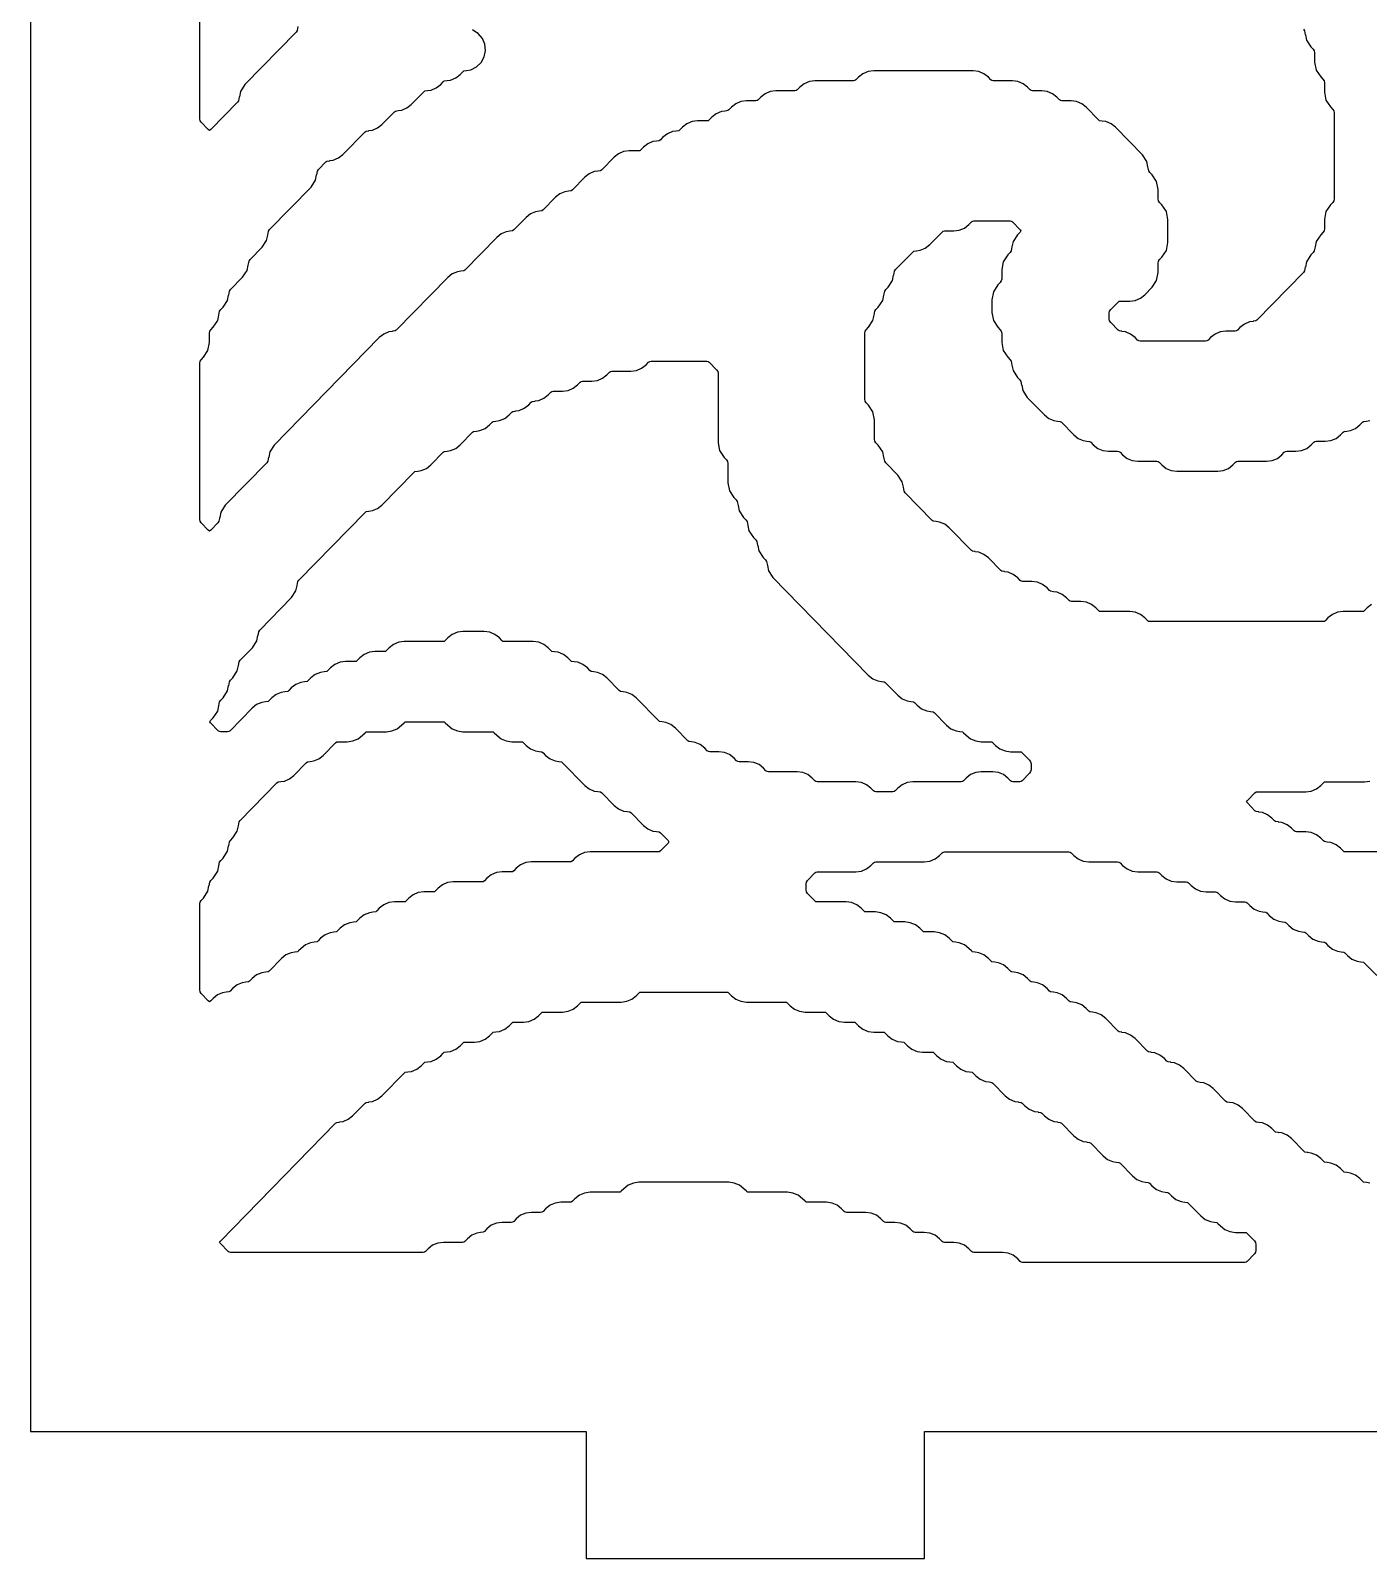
# Model space of a CAD drawing. Header units: millimetres. Extents: x 10 to 410, y 18 to 283.
# Drawn here: x 10 to 41.63, y 157 to 193.13 of the extents above; entities that cross this region are included whole.
import ezdxf

# ---------------------------------------------------------------- set-up
doc = ezdxf.new("R2010")
doc.units = ezdxf.units.MM
doc.layers.add('CUT', color=1, linetype='Continuous')

msp = doc.modelspace()

# ---------------------------------------------------------------- linework, layer by layer
at = {"layer": 'CUT'}
for points in [[(52.134, 157), (60.134, 157), (60.134, 160), (73.2679, 160), (73.2679, 280), (60.134, 280), (60.134, 283), (52.134, 283), (52.134, 280), (31.134, 280), (31.134, 283), (23.134, 283), (23.134, 280), (10, 280), (10, 160), (23.134, 160), (23.134, 157), (31.134, 157), (31.134, 160), (52.134, 160)], [(14.4503, 177.1645), (14.4532, 177.1639), (14.4713, 177.2565), (14.4964, 177.2947), (14.5515, 177.3511), (14.6568, 177.5119), (14.6815, 177.6381), (14.6844, 177.6375), (14.7025, 177.73), (14.7276, 177.7683), (14.7827, 177.8247), (14.8881, 177.9854), (14.9128, 178.1117), (14.9157, 178.1111), (14.9338, 178.2036), (14.9589, 178.2419), (15.2452, 178.5351), (15.3505, 178.6958), (15.3753, 178.822), (15.3782, 178.8215), (15.3963, 178.914), (15.4214, 178.9522), (16.1702, 179.719), (16.2755, 179.8797), (16.3002, 180.006), (16.3031, 180.0054), (16.3213, 180.0979), (16.3464, 180.1362), (17.9079, 181.7352), (17.933, 181.7548), (17.9974, 181.7634), (17.9972, 181.765), (18.0832, 181.7765), (18.2053, 181.828), (18.3096, 181.9096), (19.0642, 182.6823), (19.0892, 182.7019), (19.1537, 182.7105), (19.1534, 182.7122), (19.2394, 182.7237), (19.3615, 182.7751), (19.4658, 182.8568), (19.7579, 183.1559), (19.7829, 183.1755), (19.8474, 183.1841), (19.8472, 183.1858), (19.9331, 183.1973), (20.0552, 183.2487), (20.1595, 183.3304), (20.4517, 183.6295), (20.4767, 183.6491), (20.5411, 183.6577), (20.5409, 183.6593), (20.6269, 183.6708), (20.749, 183.7223), (20.8533, 183.8039), (20.9142, 183.8663), (20.9392, 183.8859), (21.0036, 183.8945), (21.0034, 183.8961), (21.0894, 183.9076), (21.2115, 183.959), (21.3158, 184.0407), (21.3766, 184.103), (21.4017, 184.1226), (21.4661, 184.1313), (21.4659, 184.1329), (21.5519, 184.1444), (21.674, 184.1958), (21.7783, 184.2775), (21.8391, 184.3398), (21.8642, 184.3594), (21.9286, 184.368), (21.9284, 184.3697), (22.0144, 184.3812), (22.1365, 184.4326), (22.2408, 184.5143), (22.3016, 184.5766), (22.3267, 184.5962), (22.3581, 184.6004), (22.5768, 184.6004), (22.7081, 184.618), (22.8302, 184.6694), (22.9345, 184.7511), (22.9954, 184.8134), (23.0204, 184.833), (23.0519, 184.8372), (23.2705, 184.8372), (23.4018, 184.8548), (23.5239, 184.9062), (23.6282, 184.9879), (23.6891, 185.0502), (23.7141, 185.0698), (23.7456, 185.074), (24.1955, 185.074), (24.3268, 185.0915), (24.4489, 185.143), (24.5532, 185.2247), (24.6141, 185.287), (24.6391, 185.3066), (24.6706, 185.3108), (25.9916, 185.3108), (26.0231, 185.3066), (26.0481, 185.287), (26.2222, 185.1087), (26.2473, 185.0704), (26.2561, 185.0255), (26.2561, 183.3834), (26.293, 183.1947), (26.3984, 183.034), (26.4534, 182.9776), (26.4785, 182.9393), (26.4873, 182.8944), (26.4873, 182.4362), (26.5243, 182.2476), (26.6296, 182.0869), (26.6847, 182.0305), (26.7098, 181.9922), (26.7279, 181.8997), (26.7308, 181.9002), (26.7555, 181.774), (26.8609, 181.6133), (26.9159, 181.5569), (26.941, 181.5186), (26.9591, 181.4261), (26.962, 181.4267), (26.9867, 181.3005), (27.0921, 181.1397), (27.1472, 181.0833), (27.1723, 181.045), (27.1904, 180.9525), (27.1933, 180.9531), (27.218, 180.8269), (27.3233, 180.6661), (27.3784, 180.6098), (27.4035, 180.5715), (27.4216, 180.479), (27.4245, 180.4795), (27.4492, 180.3533), (27.5546, 180.1926), (29.8089, 177.8843), (29.9132, 177.8026), (30.0353, 177.7512), (30.1212, 177.7397), (30.121, 177.738), (30.1855, 177.7294), (30.2105, 177.7098), (30.5026, 177.4107), (30.6069, 177.329), (30.729, 177.2776), (30.815, 177.2661), (30.8148, 177.2644), (30.8792, 177.2558), (30.9042, 177.2362), (30.9651, 177.1739), (31.0694, 177.0922), (31.1915, 177.0408), (31.2775, 177.0293), (31.2773, 177.0277), (31.3417, 177.019), (31.3667, 176.9995), (31.6589, 176.7003), (31.7632, 176.6187), (31.8853, 176.5672), (31.9712, 176.5557), (31.971, 176.5541), (32.0355, 176.5455), (32.0605, 176.5259), (32.1214, 176.4636), (32.2257, 176.3819), (32.3478, 176.3304), (32.4791, 176.3129), (32.6977, 176.3129), (32.7292, 176.3087), (32.7542, 176.2891), (32.8151, 176.2268), (32.9194, 176.1451), (33.0415, 176.0937), (33.1728, 176.0761), (33.3915, 176.0761), (33.4229, 176.0719), (33.448, 176.0523), (33.6221, 175.874), (33.6472, 175.8357), (33.656, 175.7908), (33.656, 175.651), (33.6472, 175.6061), (33.6221, 175.5678), (33.448, 175.3896), (33.4229, 175.37), (33.3915, 175.3658), (33.2267, 175.3658), (33.1952, 175.37), (33.1702, 175.3896), (33.1094, 175.4519), (33.0051, 175.5336), (32.883, 175.585), (32.7516, 175.6025), (32.4791, 175.6025), (32.3478, 175.585), (32.2257, 175.5336), (32.1214, 175.4519), (32.0605, 175.3896), (32.0355, 175.37), (32.004, 175.3658), (30.8603, 175.3658), (30.729, 175.3482), (30.6069, 175.2968), (30.5026, 175.2151), (30.4418, 175.1528), (30.4167, 175.1332), (30.3852, 175.129), (29.9893, 175.129), (29.9578, 175.1332), (29.9328, 175.1528), (29.8719, 175.2151), (29.7676, 175.2968), (29.6455, 175.3482), (29.5142, 175.3658), (28.6018, 175.3658), (28.5703, 175.37), (28.5453, 175.3896), (28.4844, 175.4519), (28.3801, 175.5336), (28.258, 175.585), (28.1267, 175.6025), (27.4456, 175.6025), (27.4141, 175.6067), (27.3891, 175.6263), (27.3282, 175.6887), (27.2239, 175.7704), (27.1018, 175.8218), (26.9705, 175.8393), (26.7518, 175.8393), (26.7203, 175.8435), (26.6953, 175.8631), (26.6345, 175.9255), (26.5301, 176.0071), (26.4081, 176.0586), (26.2767, 176.0761), (26.0581, 176.0761), (26.0266, 176.0803), (26.0016, 176.0999), (25.9407, 176.1622), (25.8364, 176.2439), (25.7143, 176.2953), (25.6284, 176.3068), (25.6286, 176.3085), (25.5641, 176.3171), (25.5391, 176.3367), (25.247, 176.6358), (25.1427, 176.7175), (25.0206, 176.7689), (24.9346, 176.7804), (24.9348, 176.7821), (24.8704, 176.7907), (24.8453, 176.8103), (24.322, 177.3462), (24.2177, 177.4279), (24.0956, 177.4793), (24.0096, 177.4908), (24.0098, 177.4924), (23.9454, 177.501), (23.9204, 177.5206), (23.6282, 177.8197), (23.5239, 177.9014), (23.4018, 177.9529), (23.3159, 177.9643), (23.3161, 177.966), (23.2516, 177.9746), (23.2266, 177.9942), (23.1658, 178.0565), (23.0614, 178.1382), (22.9394, 178.1896), (22.8534, 178.2011), (22.8536, 178.2028), (22.7891, 178.2114), (22.7641, 178.231), (22.7033, 178.2933), (22.599, 178.375), (22.4769, 178.4264), (22.3909, 178.4379), (22.3911, 178.4396), (22.3267, 178.4482), (22.3016, 178.4678), (22.2408, 178.5301), (22.1365, 178.6118), (22.0144, 178.6632), (21.8831, 178.6808), (21.2019, 178.6808), (21.1704, 178.685), (21.1454, 178.7046), (21.0845, 178.7669), (20.9802, 178.8486), (20.8581, 178.9), (20.7268, 178.9175), (20.223, 178.9175), (20.0917, 178.9), (19.9696, 178.8486), (19.8653, 178.7669), (19.8044, 178.7046), (19.7794, 178.685), (19.7479, 178.6808), (18.8355, 178.6808), (18.7042, 178.6632), (18.5821, 178.6118), (18.4778, 178.5301), (18.4169, 178.4678), (18.3919, 178.4482), (18.3604, 178.444), (18.1418, 178.444), (18.0105, 178.4264), (17.8884, 178.375), (17.7841, 178.2933), (17.7232, 178.231), (17.6982, 178.2114), (17.6667, 178.2072), (17.448, 178.2072), (17.3167, 178.1896), (17.1946, 178.1382), (17.0903, 178.0565), (17.0294, 177.9942), (17.0044, 177.9746), (16.94, 177.966), (16.9402, 177.9643), (16.8542, 177.9529), (16.7321, 177.9014), (16.6278, 177.8197), (16.567, 177.7574), (16.5419, 177.7378), (16.4775, 177.7292), (16.4777, 177.7276), (16.3917, 177.7161), (16.2696, 177.6646), (16.1653, 177.583), (16.1045, 177.5206), (16.0794, 177.501), (16.015, 177.4924), (16.0152, 177.4908), (15.9292, 177.4793), (15.8071, 177.4279), (15.7028, 177.3462), (15.642, 177.2838), (15.617, 177.2643), (15.5525, 177.2556), (15.5527, 177.254), (15.4667, 177.2425), (15.3447, 177.1911), (15.2403, 177.1094), (14.717, 176.5735), (14.692, 176.5539), (14.6605, 176.5497), (14.4958, 176.5497), (14.4643, 176.5539), (14.4393, 176.5735), (14.2583, 176.7587), (14.2386, 176.7865), (14.2583, 176.8142), (14.3202, 176.8776), (14.4256, 177.0383)], [(14.3202, 173.089), (14.4256, 173.2497), (14.4503, 173.3759), (14.4532, 173.3754), (14.4713, 173.4679), (14.4964, 173.5062), (14.5515, 173.5625), (14.6568, 173.7233), (14.6815, 173.8495), (14.6844, 173.8489), (14.7025, 173.9414), (14.7276, 173.9797), (14.7827, 174.0361), (14.8881, 174.1969), (14.9128, 174.3231), (14.9157, 174.3225), (14.9338, 174.415), (14.9589, 174.4533), (15.8267, 175.342), (15.8517, 175.3615), (15.9162, 175.3702), (15.916, 175.3718), (16.002, 175.3833), (16.124, 175.4347), (16.2284, 175.5164), (16.5205, 175.8155), (16.5455, 175.8351), (16.61, 175.8437), (16.6097, 175.8454), (16.6957, 175.8569), (16.8178, 175.9083), (16.9221, 175.99), (17.2142, 176.2891), (17.2392, 176.3087), (17.2707, 176.3129), (17.4894, 176.3129), (17.6207, 176.3304), (17.7428, 176.3819), (17.8471, 176.4636), (17.9079, 176.5259), (17.933, 176.5455), (17.9645, 176.5497), (18.4144, 176.5497), (18.5457, 176.5672), (18.6678, 176.6187), (18.7721, 176.7003), (18.8329, 176.7627), (18.858, 176.7823), (18.8894, 176.7865), (19.7479, 176.7865), (19.7794, 176.7823), (19.8044, 176.7627), (19.8653, 176.7003), (19.9696, 176.6187), (20.0917, 176.5672), (20.223, 176.5497), (20.9041, 176.5497), (20.9356, 176.5455), (20.9606, 176.5259), (21.0215, 176.4636), (21.1258, 176.3819), (21.2479, 176.3304), (21.3792, 176.3129), (21.5979, 176.3129), (21.6294, 176.3087), (21.6544, 176.2891), (21.7153, 176.2268), (21.8196, 176.1451), (21.9417, 176.0937), (22.0276, 176.0822), (22.0274, 176.0805), (22.0919, 176.0719), (22.1169, 176.0523), (22.1777, 175.99), (22.2821, 175.9083), (22.4041, 175.8569), (22.4901, 175.8454), (22.4899, 175.8437), (22.5544, 175.8351), (22.5794, 175.8155), (23.1027, 175.2796), (23.207, 175.1979), (23.3291, 175.1465), (23.4151, 175.135), (23.4149, 175.1334), (23.4793, 175.1248), (23.5044, 175.1052), (23.7965, 174.806), (23.9008, 174.7244), (24.0229, 174.6729), (24.1088, 174.6615), (24.1086, 174.6598), (24.1731, 174.6512), (24.1981, 174.6316), (24.4902, 174.3325), (24.5945, 174.2508), (24.7166, 174.1994), (24.8026, 174.1879), (24.8024, 174.1862), (24.8668, 174.1776), (24.8918, 174.158), (25.0728, 173.9728), (25.0925, 173.945), (25.0728, 173.9173), (24.8918, 173.732), (24.8668, 173.7125), (24.8353, 173.7082), (23.2292, 173.7082), (23.0979, 173.6907), (22.9758, 173.6393), (22.8715, 173.5576), (22.8106, 173.4953), (22.7856, 173.4757), (22.7541, 173.4715), (21.8417, 173.4715), (21.7104, 173.4539), (21.5883, 173.4025), (21.484, 173.3208), (21.4231, 173.2585), (21.3981, 173.2389), (21.3666, 173.2347), (21.148, 173.2347), (21.0167, 173.2171), (20.8946, 173.1657), (20.7903, 173.084), (20.7294, 173.0217), (20.7044, 173.0021), (20.6729, 172.9979), (19.9917, 172.9979), (19.8604, 172.9803), (19.7383, 172.9289), (19.634, 172.8472), (19.5732, 172.7849), (19.5481, 172.7653), (19.5167, 172.7611), (19.298, 172.7611), (19.1667, 172.7435), (19.0446, 172.6921), (18.9403, 172.6104), (18.8794, 172.5481), (18.8544, 172.5285), (18.8229, 172.5243), (18.6043, 172.5243), (18.473, 172.5068), (18.3509, 172.4553), (18.2466, 172.3737), (18.1857, 172.3113), (18.1607, 172.2917), (18.0962, 172.2831), (18.0964, 172.2815), (18.0105, 172.27), (17.8884, 172.2186), (17.7841, 172.1369), (17.7232, 172.0745), (17.6982, 172.0549), (17.6337, 172.0463), (17.6339, 172.0447), (17.548, 172.0332), (17.4259, 171.9818), (17.3216, 171.9001), (17.2607, 171.8378), (17.2357, 171.8182), (17.1712, 171.8095), (17.1714, 171.8079), (17.0855, 171.7964), (16.9634, 171.745), (16.8591, 171.6633), (16.7982, 171.601), (16.7732, 171.5814), (16.7087, 171.5728), (16.7089, 171.5711), (16.623, 171.5596), (16.5009, 171.5082), (16.3966, 171.4265), (16.3357, 171.3642), (16.3107, 171.3446), (16.2462, 171.336), (16.2464, 171.3343), (16.1605, 171.3228), (16.0384, 171.2714), (15.9341, 171.1897), (15.642, 170.8906), (15.617, 170.871), (15.5525, 170.8624), (15.5527, 170.8607), (15.4667, 170.8493), (15.3447, 170.7978), (15.2403, 170.7162), (15.1795, 170.6538), (15.1545, 170.6342), (15.09, 170.6256), (15.0902, 170.624), (15.0043, 170.6125), (14.8822, 170.561), (14.7779, 170.4794), (14.717, 170.417), (14.692, 170.3974), (14.6275, 170.3888), (14.6277, 170.3872), (14.5418, 170.3757), (14.4197, 170.3243), (14.3154, 170.2426), (14.2592, 170.185), (14.2312, 170.1643), (14.2033, 170.185), (14.0339, 170.3585), (14.0088, 170.3968), (14, 170.4417), (14, 172.4758), (14.0088, 172.5207), (14.0339, 172.559), (14.089, 172.6154), (14.1943, 172.7761), (14.219, 172.9024), (14.2219, 172.9018), (14.24, 172.9943), (14.2651, 173.0326)], [(17.3037, 167.3194), (17.3035, 167.3211), (17.3894, 167.3326), (17.5115, 167.384), (17.6158, 167.4657), (17.9079, 167.7648), (17.933, 167.7844), (17.9974, 167.793), (17.9972, 167.7946), (18.0832, 167.8061), (18.2053, 167.8576), (18.3096, 167.9392), (18.8329, 168.4751), (18.858, 168.4947), (18.9224, 168.5034), (18.9222, 168.505), (19.0082, 168.5165), (19.1303, 168.5679), (19.2346, 168.6496), (19.2954, 168.7119), (19.3204, 168.7315), (19.3849, 168.7401), (19.3847, 168.7418), (19.4707, 168.7533), (19.5927, 168.8047), (19.6971, 168.8864), (19.7579, 168.9487), (19.7829, 168.9683), (19.8474, 168.9769), (19.8472, 168.9786), (19.9331, 168.9901), (20.0552, 169.0415), (20.1595, 169.1232), (20.2204, 169.1855), (20.2454, 169.2051), (20.2769, 169.2093), (20.4956, 169.2093), (20.6269, 169.2269), (20.749, 169.2783), (20.8533, 169.36), (20.9142, 169.4223), (20.9392, 169.4419), (21.0036, 169.4505), (21.0034, 169.4522), (21.0894, 169.4636), (21.2115, 169.5151), (21.3158, 169.5967), (21.3766, 169.6591), (21.4017, 169.6787), (21.4332, 169.6829), (21.6518, 169.6829), (21.7831, 169.7004), (21.9052, 169.7518), (22.0095, 169.8335), (22.0704, 169.8959), (22.0954, 169.9155), (22.1269, 169.9197), (22.5768, 169.9197), (22.7081, 169.9372), (22.8302, 169.9886), (22.9345, 170.0703), (22.9954, 170.1326), (23.0204, 170.1522), (23.0519, 170.1564), (23.9643, 170.1564), (24.0956, 170.174), (24.2177, 170.2254), (24.322, 170.3071), (24.3829, 170.3694), (24.4079, 170.389), (24.4394, 170.3932), (26.4541, 170.3932), (26.4855, 170.389), (26.5106, 170.3694), (26.5714, 170.3071), (26.6757, 170.2254), (26.7978, 170.174), (26.9291, 170.1564), (27.8415, 170.1564), (27.873, 170.1522), (27.898, 170.1326), (27.9589, 170.0703), (28.0632, 169.9886), (28.1853, 169.9372), (28.3166, 169.9197), (28.7665, 169.9197), (28.798, 169.9155), (28.823, 169.8959), (28.8839, 169.8335), (28.9882, 169.7518), (29.1103, 169.7004), (29.2416, 169.6829), (29.4603, 169.6829), (29.4918, 169.6787), (29.5168, 169.6591), (29.5776, 169.5967), (29.6819, 169.5151), (29.804, 169.4636), (29.9354, 169.4461), (30.154, 169.4461), (30.1855, 169.4419), (30.2105, 169.4223), (30.2714, 169.36), (30.3757, 169.2783), (30.4978, 169.2269), (30.5837, 169.2154), (30.5835, 169.2137), (30.648, 169.2051), (30.673, 169.1855), (30.7339, 169.1232), (30.8382, 169.0415), (30.9603, 168.9901), (31.0916, 168.9725), (31.3102, 168.9725), (31.3417, 168.9683), (31.3667, 168.9487), (31.4276, 168.8864), (31.5319, 168.8047), (31.654, 168.7533), (31.74, 168.7418), (31.7398, 168.7401), (31.8042, 168.7315), (31.8292, 168.7119), (31.8901, 168.6496), (31.9944, 168.5679), (32.1165, 168.5165), (32.2025, 168.505), (32.2022, 168.5034), (32.2667, 168.4947), (32.2917, 168.4751), (32.3526, 168.4128), (32.4569, 168.3311), (32.579, 168.2797), (32.665, 168.2682), (32.6647, 168.2666), (32.7292, 168.2579), (32.7542, 168.2384), (33.0463, 167.9392), (33.1506, 167.8576), (33.2727, 167.8061), (33.3587, 167.7946), (33.3585, 167.793), (33.4229, 167.7844), (33.448, 167.7648), (33.5088, 167.7025), (33.6131, 167.6208), (33.7352, 167.5693), (33.8212, 167.5579), (33.821, 167.5562), (33.8854, 167.5476), (33.9105, 167.528), (33.9713, 167.4657), (34.0756, 167.384), (34.1977, 167.3326), (34.2837, 167.3211), (34.2835, 167.3194), (34.3479, 167.3108), (34.3729, 167.2912), (34.6651, 166.9921), (34.7694, 166.9104), (34.8915, 166.859), (34.9774, 166.8475), (34.9772, 166.8458), (35.0417, 166.8372), (35.0667, 166.8176), (35.3588, 166.5185), (35.4631, 166.4368), (35.5852, 166.3854), (35.6712, 166.3739), (35.6709, 166.3723), (35.7354, 166.3637), (35.7604, 166.3441), (36.0525, 166.0449), (36.1569, 165.9633), (36.2789, 165.9118), (36.3649, 165.9004), (36.3647, 165.8987), (36.4292, 165.8901), (36.4542, 165.8705), (36.515, 165.8082), (36.6193, 165.7265), (36.7414, 165.6751), (36.8274, 165.6636), (36.8272, 165.6619), (36.8916, 165.6533), (36.9167, 165.6337), (36.9775, 165.5714), (37.0818, 165.4897), (37.2039, 165.4383), (37.2899, 165.4268), (37.2897, 165.4251), (37.3541, 165.4165), (37.3792, 165.3969), (37.6713, 165.0978), (37.7756, 165.0161), (37.8977, 164.9647), (37.9836, 164.9532), (37.9834, 164.9516), (38.0479, 164.9429), (38.0729, 164.9233), (38.1338, 164.861), (38.2381, 164.7793), (38.3602, 164.7279), (38.4915, 164.7104), (38.7101, 164.7104), (38.7416, 164.7061), (38.7666, 164.6866), (38.9408, 164.5083), (38.9658, 164.47), (38.9746, 164.4251), (38.9746, 164.2853), (38.9658, 164.2404), (38.9408, 164.2021), (38.7666, 164.0238), (38.7416, 164.0042), (38.7101, 164), (33.458, 164), (33.4265, 164.0042), (33.4015, 164.0238), (33.3406, 164.0861), (33.2363, 164.1678), (33.1142, 164.2192), (32.9829, 164.2368), (32.3018, 164.2368), (32.2703, 164.241), (32.2452, 164.2606), (32.1844, 164.3229), (32.0801, 164.4046), (31.958, 164.456), (31.8267, 164.4736), (31.608, 164.4736), (31.5765, 164.4778), (31.5515, 164.4974), (31.4906, 164.5597), (31.3863, 164.6414), (31.2642, 164.6928), (31.1329, 164.7104), (30.9143, 164.7104), (30.8828, 164.7146), (30.8578, 164.7342), (30.7969, 164.7965), (30.6926, 164.8782), (30.5705, 164.9296), (30.4392, 164.9471), (30.2205, 164.9471), (30.189, 164.9514), (30.164, 164.9709), (30.1031, 165.0333), (29.9988, 165.115), (29.8768, 165.1664), (29.7454, 165.1839), (29.2955, 165.1839), (29.2641, 165.1881), (29.239, 165.2077), (29.1782, 165.2701), (29.0739, 165.3517), (28.9518, 165.4032), (28.8205, 165.4207), (28.3706, 165.4207), (28.3391, 165.4249), (28.314, 165.4445), (28.2532, 165.5068), (28.1489, 165.5885), (28.0268, 165.64), (27.8955, 165.6575), (26.9831, 165.6575), (26.9516, 165.6617), (26.9266, 165.6813), (26.8657, 165.7436), (26.7614, 165.8253), (26.6393, 165.8767), (26.508, 165.8943), (24.3854, 165.8943), (24.2541, 165.8767), (24.132, 165.8253), (24.0277, 165.7436), (23.9668, 165.6813), (23.9418, 165.6617), (23.9103, 165.6575), (23.2292, 165.6575), (23.0979, 165.64), (22.9758, 165.5885), (22.8715, 165.5068), (22.8106, 165.4445), (22.7856, 165.4249), (22.7541, 165.4207), (22.5355, 165.4207), (22.4041, 165.4032), (22.2821, 165.3517), (22.1777, 165.2701), (22.1169, 165.2077), (22.0919, 165.1881), (22.0604, 165.1839), (21.8417, 165.1839), (21.7104, 165.1664), (21.5883, 165.115), (21.484, 165.0333), (21.4231, 164.9709), (21.3981, 164.9514), (21.3666, 164.9471), (21.148, 164.9471), (21.0167, 164.9296), (20.8946, 164.8782), (20.7903, 164.7965), (20.7294, 164.7342), (20.7044, 164.7146), (20.6399, 164.706), (20.6401, 164.7043), (20.5542, 164.6928), (20.4321, 164.6414), (20.3278, 164.5597), (20.2669, 164.4974), (20.2419, 164.4778), (20.2104, 164.4736), (19.7605, 164.4736), (19.6292, 164.456), (19.5071, 164.4046), (19.4028, 164.3229), (19.3419, 164.2606), (19.3169, 164.241), (19.2854, 164.2368), (14.727, 164.2368), (14.6955, 164.241), (14.6705, 164.2606), (14.4896, 164.4458), (14.4698, 164.4736), (14.4896, 164.5013), (17.2142, 167.2912), (17.2392, 167.3108)]]:
    msp.add_lwpolyline(points, close=True, dxfattribs=at)
for points in [[(16.3218, 193.2208), (16.3037, 193.1283), (16.2786, 193.09), (15.0673, 191.8497), (14.9619, 191.689), (14.9372, 191.5628), (14.9343, 191.5633), (14.9162, 191.4708), (14.8911, 191.4325), (14.2592, 190.7854), (14.2312, 190.7648), (14.2033, 190.7854), (14.0339, 190.959), (14.0088, 190.9972), (14, 191.0422), (14, 194.7337)], [(40.097, 193.1594), (40.1221, 193.1212), (40.1402, 193.0286), (40.1431, 193.0292), (40.1678, 192.903), (40.2732, 192.7423), (40.3282, 192.6859), (40.3533, 192.6476), (40.3621, 192.6027), (40.3621, 192.3812), (40.3991, 192.1926), (40.5044, 192.0319), (40.5595, 191.9755), (40.5846, 191.9372), (40.5934, 191.8923), (40.5934, 191.6709), (40.6303, 191.4823), (40.7357, 191.3215), (40.7907, 191.2651), (40.8158, 191.2269), (40.8246, 191.1819), (40.8246, 189.1479), (40.8158, 189.1029), (40.7907, 189.0647), (40.7357, 189.0083), (40.6303, 188.8475), (40.5934, 188.6589), (40.5934, 188.4375), (40.5846, 188.3926), (40.5595, 188.3543), (40.5044, 188.2979), (40.3991, 188.1372), (40.3743, 188.011), (40.3714, 188.0115), (40.3533, 187.919), (40.3282, 187.8807), (40.2732, 187.8243), (40.1678, 187.6636), (40.1431, 187.5374), (40.1402, 187.538), (40.1221, 187.4454), (40.097, 187.4072), (38.9979, 186.2817), (38.9729, 186.2621), (38.9084, 186.2535), (38.9086, 186.2519), (38.8227, 186.2404), (38.7006, 186.189), (38.5963, 186.1073), (38.5354, 186.0449), (38.5104, 186.0254), (38.4789, 186.0211), (38.2602, 186.0211), (38.1289, 186.0036), (38.0068, 185.9522), (37.9025, 185.8705), (37.8416, 185.8082), (37.8166, 185.7886), (37.7851, 185.7844), (36.2329, 185.7844), (36.2015, 185.7886), (36.1764, 185.8082), (36.1156, 185.8705), (36.0113, 185.9522), (35.8892, 186.0036), (35.8032, 186.0151), (35.8034, 186.0167), (35.739, 186.0254), (35.7139, 186.0449), (35.5398, 186.2232), (35.5147, 186.2615), (35.5059, 186.3064), (35.5059, 186.4462), (35.5147, 186.4911), (35.5398, 186.5294), (35.7139, 186.7077), (35.739, 186.7273), (35.7705, 186.7315), (35.9891, 186.7315), (36.1204, 186.7491), (36.2425, 186.8005), (36.3468, 186.8822), (36.5199, 187.0594), (36.6252, 187.2201), (36.6622, 187.4087), (36.6622, 187.6301), (36.671, 187.6751), (36.6961, 187.7133), (36.7511, 187.7697), (36.8565, 187.9305), (36.8934, 188.1191), (36.8934, 188.6589), (36.8565, 188.8475), (36.7511, 189.0083), (36.6961, 189.0647), (36.671, 189.1029), (36.6622, 189.1479), (36.6622, 189.3693), (36.6252, 189.5579), (36.5199, 189.7186), (36.4648, 189.775), (36.4397, 189.8133), (36.4216, 189.9058), (36.4187, 189.9053), (36.394, 190.0315), (36.2886, 190.1922), (35.6531, 190.843), (35.5488, 190.9247), (35.4267, 190.9761), (35.3407, 190.9876), (35.3409, 190.9893), (35.2765, 190.9979), (35.2514, 191.0175), (34.9593, 191.3166), (34.855, 191.3983), (34.7329, 191.4497), (34.6016, 191.4672), (34.383, 191.4672), (34.3515, 191.4714), (34.3265, 191.491), (34.2656, 191.5534), (34.1613, 191.635), (34.0392, 191.6865), (33.9079, 191.704), (33.6892, 191.704), (33.6577, 191.7082), (33.6327, 191.7278), (33.5718, 191.7901), (33.4675, 191.8718), (33.3455, 191.9233), (33.2141, 191.9408), (32.7642, 191.9408), (32.7328, 191.945), (32.7077, 191.9646), (32.6469, 192.0269), (32.5426, 192.1086), (32.4205, 192.16), (32.2891, 192.1776), (29.9354, 192.1776), (29.804, 192.16), (29.6819, 192.1086), (29.5776, 192.0269), (29.5168, 191.9646), (29.4918, 191.945), (29.4603, 191.9408), (28.5479, 191.9408), (28.4166, 191.9233), (28.2945, 191.8718), (28.1902, 191.7901), (28.1293, 191.7278), (28.1043, 191.7082), (28.0728, 191.704), (27.6229, 191.704), (27.4916, 191.6865), (27.3695, 191.635), (27.2652, 191.5534), (27.2043, 191.491), (27.1793, 191.4714), (27.1478, 191.4672), (26.9291, 191.4672), (26.7978, 191.4497), (26.6757, 191.3983), (26.5714, 191.3166), (26.5106, 191.2542), (26.4855, 191.2347), (26.4211, 191.226), (26.4213, 191.2244), (26.3353, 191.2129), (26.2132, 191.1615), (26.1089, 191.0798), (26.0481, 191.0175), (26.0231, 190.9979), (25.9916, 190.9937), (25.7729, 190.9937), (25.6416, 190.9761), (25.5195, 190.9247), (25.4152, 190.843), (25.3543, 190.7807), (25.3293, 190.7611), (25.2648, 190.7525), (25.2651, 190.7508), (25.1791, 190.7393), (25.057, 190.6879), (24.9527, 190.6062), (24.8918, 190.5439), (24.8668, 190.5243), (24.8024, 190.5157), (24.8026, 190.514), (24.7166, 190.5025), (24.5945, 190.4511), (24.4902, 190.3694), (24.4293, 190.3071), (24.4043, 190.2875), (24.3728, 190.2833), (24.1542, 190.2833), (24.0229, 190.2657), (23.9008, 190.2143), (23.7965, 190.1326), (23.5044, 189.8335), (23.4793, 189.8139), (23.4149, 189.8053), (23.4151, 189.8037), (23.3291, 189.7922), (23.207, 189.7408), (23.1027, 189.6591), (22.8106, 189.36), (22.7856, 189.3404), (22.7211, 189.3317), (22.7214, 189.3301), (22.6354, 189.3186), (22.5133, 189.2672), (22.409, 189.1855), (22.1169, 188.8864), (22.0919, 188.8668), (22.0274, 188.8582), (22.0276, 188.8565), (21.9417, 188.845), (21.8196, 188.7936), (21.7153, 188.7119), (21.4231, 188.4128), (21.3981, 188.3932), (21.3337, 188.3846), (21.3339, 188.3829), (21.2479, 188.3715), (21.1258, 188.32), (21.0215, 188.2384), (20.2669, 187.4657), (20.2419, 187.4461), (20.1774, 187.4375), (20.1776, 187.4358), (20.0917, 187.4243), (19.9696, 187.3729), (19.8653, 187.2912), (18.6482, 186.0449), (18.6232, 186.0254), (18.5587, 186.0167), (18.5589, 186.0151), (18.473, 186.0036), (18.3509, 185.9522), (18.2466, 185.8705), (15.761, 183.3254), (15.6557, 183.1647), (15.6309, 183.0384), (15.628, 183.039), (15.6099, 182.9465), (15.5848, 182.9082), (14.6048, 181.9047), (14.4994, 181.7439), (14.4747, 181.6177), (14.4718, 181.6183), (14.4537, 181.5258), (14.4286, 181.4875), (14.2592, 181.314), (14.2312, 181.2933), (14.2033, 181.314), (14.0339, 181.4875), (14.0088, 181.5258), (14, 181.5707), (14, 185.2623), (14.0088, 185.3072), (14.0339, 185.3455), (14.089, 185.4019), (14.1943, 185.5626), (14.2312, 185.7512), (14.2312, 185.9726), (14.24, 186.0176), (14.2651, 186.0558), (14.3202, 186.1122), (14.4256, 186.273), (14.4503, 186.3992), (14.4532, 186.3986), (14.4713, 186.4911), (14.4964, 186.5294), (14.5515, 186.5858), (14.6568, 186.7465), (14.6815, 186.8728), (14.6844, 186.8722), (14.7025, 186.9647), (14.7276, 187.003), (15.0139, 187.2962), (15.1193, 187.4569), (15.144, 187.5831), (15.1469, 187.5826), (15.165, 187.6751), (15.1901, 187.7133), (15.4764, 188.0065), (15.5818, 188.1673), (15.6065, 188.2935), (15.6094, 188.2929), (15.6275, 188.3854), (15.6526, 188.4237), (16.6327, 189.4272), (16.738, 189.588), (16.7627, 189.7142), (16.7656, 189.7136), (16.7838, 189.8061), (16.8088, 189.8444), (16.983, 190.0227), (17.008, 190.0423), (17.0724, 190.0509), (17.0722, 190.0526), (17.1582, 190.0641), (17.2803, 190.1155), (17.3846, 190.1972), (17.9079, 190.7331), (17.933, 190.7527), (17.9974, 190.7613), (17.9972, 190.7629), (18.0832, 190.7744), (18.2053, 190.8258), (18.3096, 190.9075), (18.6017, 191.2066), (18.6267, 191.2262), (18.6912, 191.2349), (18.691, 191.2365), (18.7769, 191.248), (18.899, 191.2994), (19.0033, 191.3811), (19.2954, 191.6802), (19.3204, 191.6998), (19.3849, 191.7084), (19.3847, 191.7101), (19.4707, 191.7216), (19.5927, 191.773), (19.6971, 191.8547), (19.7579, 191.917), (19.7829, 191.9366), (19.8474, 191.9452), (19.8472, 191.9469), (19.9331, 191.9584), (20.0552, 192.0098), (20.1595, 192.0915), (20.2204, 192.1538), (20.2454, 192.1734), (20.3099, 192.182), (20.3095, 192.1852), (20.4098, 192.2006), (20.546, 192.2676), (20.6558, 192.3724), (20.7292, 192.5053), (20.7592, 192.6541), (20.7432, 192.8051), (20.6827, 192.9443), (20.5832, 193.0589), (20.5039, 193.1076), (20.4517, 193.1485)], [(41.7068, 179.5589), (41.6025, 179.4773), (41.5416, 179.4149), (41.5166, 179.3953), (41.4851, 179.3911), (41.0352, 179.3911), (40.9039, 179.3736), (40.7818, 179.3221), (40.6775, 179.2405), (40.6166, 179.1781), (40.5916, 179.1585), (40.5601, 179.1543), (36.4642, 179.1543), (36.4327, 179.1585), (36.4077, 179.1781), (36.3468, 179.2405), (36.2425, 179.3221), (36.1204, 179.3736), (35.9891, 179.3911), (35.308, 179.3911), (35.2765, 179.3953), (35.2514, 179.4149), (35.1906, 179.4773), (35.0863, 179.5589), (34.9642, 179.6104), (34.8329, 179.6279), (34.6142, 179.6279), (34.5827, 179.6321), (34.5577, 179.6517), (34.4968, 179.714), (34.3925, 179.7957), (34.2704, 179.8471), (34.1845, 179.8586), (34.1847, 179.8603), (34.1202, 179.8689), (34.0952, 179.8885), (34.0343, 179.9508), (33.93, 180.0325), (33.8079, 180.0839), (33.6766, 180.1015), (33.458, 180.1015), (33.4265, 180.1057), (33.4015, 180.1253), (33.3406, 180.1876), (33.2363, 180.2693), (33.1142, 180.3207), (33.0282, 180.3322), (33.0285, 180.3339), (32.964, 180.3425), (32.939, 180.3621), (32.6469, 180.6612), (32.5426, 180.7429), (32.4205, 180.7943), (32.3345, 180.8058), (32.3347, 180.8074), (32.2703, 180.816), (32.2452, 180.8356), (31.7219, 181.3715), (31.6176, 181.4532), (31.4955, 181.5046), (31.4095, 181.5161), (31.4097, 181.5178), (31.3453, 181.5264), (31.3203, 181.546), (30.6836, 182.1979), (30.6586, 182.2361), (30.6404, 182.3287), (30.6375, 182.3281), (30.6128, 182.4543), (30.5075, 182.615), (30.2212, 182.9082), (30.1961, 182.9465), (30.1779, 183.039), (30.175, 183.0384), (30.1503, 183.1647), (30.045, 183.3254), (29.9899, 183.3818), (29.9648, 183.4201), (29.956, 183.465), (29.956, 183.9232), (29.9191, 184.1118), (29.8137, 184.2725), (29.7587, 184.3289), (29.7336, 184.3672), (29.7248, 184.4121), (29.7248, 185.9726), (29.7336, 186.0176), (29.7587, 186.0558), (29.8137, 186.1122), (29.9191, 186.273), (29.9438, 186.3992), (29.9467, 186.3986), (29.9648, 186.4911), (29.9899, 186.5294), (30.045, 186.5858), (30.1503, 186.7465), (30.175, 186.8728), (30.1779, 186.8722), (30.1961, 186.9647), (30.2212, 187.003), (30.2762, 187.0594), (30.3816, 187.2201), (30.4063, 187.3463), (30.4092, 187.3458), (30.4273, 187.4383), (30.4524, 187.4766), (30.8578, 187.8916), (30.8828, 187.9112), (30.9472, 187.9198), (30.947, 187.9215), (31.033, 187.933), (31.1551, 187.9844), (31.2594, 188.0661), (31.5515, 188.3652), (31.5765, 188.3848), (31.608, 188.389), (31.8267, 188.389), (31.958, 188.4066), (32.0801, 188.458), (32.1844, 188.5397), (32.2452, 188.602), (32.2703, 188.6216), (32.3018, 188.6258), (33.1602, 188.6258), (33.1917, 188.6216), (33.2167, 188.602), (33.3976, 188.4167), (33.4174, 188.389), (33.3976, 188.3613), (33.3358, 188.2979), (33.2304, 188.1372), (33.2057, 188.011), (33.2028, 188.0115), (33.1847, 187.919), (33.1596, 187.8807), (33.1045, 187.8243), (32.9992, 187.6636), (32.9622, 187.475), (32.9622, 187.2536), (32.9534, 187.2087), (32.9283, 187.1704), (32.8733, 187.114), (32.7679, 186.9532), (32.731, 186.7646), (32.731, 186.4616), (32.7679, 186.273), (32.8733, 186.1122), (32.9283, 186.0558), (32.9534, 186.0176), (32.9622, 185.9726), (32.9622, 185.7512), (32.9992, 185.5626), (33.1045, 185.4019), (33.1596, 185.3455), (33.1847, 185.3072), (33.2028, 185.2147), (33.2057, 185.2153), (33.2304, 185.089), (33.3358, 184.9283), (33.3908, 184.8719), (33.4159, 184.8336), (33.434, 184.7411), (33.4369, 184.7417), (33.4617, 184.6155), (33.567, 184.4547), (33.9713, 184.0407), (34.0756, 183.959), (34.1977, 183.9076), (34.2837, 183.8961), (34.2835, 183.8945), (34.3479, 183.8859), (34.3729, 183.8663), (34.6651, 183.5671), (34.7694, 183.4855), (34.8915, 183.434), (34.9774, 183.4226), (34.9772, 183.4209), (35.0417, 183.4123), (35.0667, 183.3927), (35.1276, 183.3304), (35.2319, 183.2487), (35.354, 183.1973), (35.4853, 183.1797), (35.7039, 183.1797), (35.7354, 183.1755), (35.7604, 183.1559), (35.8213, 183.0936), (35.9256, 183.0119), (36.0477, 182.9605), (36.179, 182.9429), (36.6289, 182.9429), (36.6604, 182.9387), (36.6854, 182.9191), (36.7463, 182.8568), (36.8506, 182.7751), (36.9727, 182.7237), (37.104, 182.7061), (38.0703, 182.7061), (38.2016, 182.7237), (38.3237, 182.7751), (38.428, 182.8568), (38.4889, 182.9191), (38.5139, 182.9387), (38.5454, 182.9429), (39.2265, 182.9429), (39.3579, 182.9605), (39.48, 183.0119), (39.5843, 183.0936), (39.6451, 183.1559), (39.6702, 183.1755), (39.7016, 183.1797), (39.9203, 183.1797), (40.0516, 183.1973), (40.1737, 183.2487), (40.278, 183.3304), (40.3389, 183.3927), (40.3639, 183.4123), (40.3954, 183.4165), (40.614, 183.4165), (40.7453, 183.434), (40.8674, 183.4855), (40.9717, 183.5671), (41.0326, 183.6295), (41.0576, 183.6491), (41.1221, 183.6577), (41.1219, 183.6593), (41.2078, 183.6708), (41.3299, 183.7223), (41.4342, 183.8039), (41.4951, 183.8663), (41.5201, 183.8859), (41.5846, 183.8945), (41.5844, 183.8961), (41.6703, 183.9076)], [(44.0782, 173.7082), (41.0891, 173.7082), (41.0576, 173.7125), (41.0326, 173.732), (40.9717, 173.7944), (40.8674, 173.8761), (40.7453, 173.9275), (40.6594, 173.939), (40.6596, 173.9406), (40.5951, 173.9492), (40.5701, 173.9688), (40.5092, 174.0312), (40.4049, 174.1128), (40.2828, 174.1643), (40.1515, 174.1818), (39.9329, 174.1818), (39.9014, 174.186), (39.8764, 174.2056), (39.8155, 174.2679), (39.7112, 174.3496), (39.5891, 174.4011), (39.5032, 174.4125), (39.5034, 174.4142), (39.4389, 174.4228), (39.4139, 174.4424), (39.353, 174.5047), (39.2487, 174.5864), (39.1266, 174.6378), (39.0407, 174.6493), (39.0409, 174.651), (38.9764, 174.6596), (38.9514, 174.6792), (38.7705, 174.8645), (38.7507, 174.8922), (38.7705, 174.9199), (38.9514, 175.1052), (38.9764, 175.1248), (39.0079, 175.129), (40.1515, 175.129), (40.2828, 175.1465), (40.4049, 175.1979), (40.5092, 175.2796), (40.5701, 175.342), (40.5951, 175.3615), (40.6266, 175.3658), (41.539, 175.3658), (41.6703, 175.3833)], [(41.6703, 165.8767), (41.5844, 165.8882), (41.5846, 165.8899), (41.5201, 165.8985), (41.4951, 165.9181), (41.4342, 165.9804), (41.3299, 166.0621), (41.2078, 166.1135), (41.1219, 166.125), (41.1221, 166.1267), (41.0576, 166.1353), (41.0326, 166.1549), (40.9717, 166.2172), (40.8674, 166.2989), (40.7453, 166.3503), (40.6594, 166.3618), (40.6596, 166.3635), (40.5951, 166.3721), (40.5701, 166.3917), (40.5092, 166.454), (40.4049, 166.5357), (40.2828, 166.5871), (40.1969, 166.5986), (40.1971, 166.6002), (40.1326, 166.6089), (40.1076, 166.6285), (39.8155, 166.9276), (39.7112, 167.0093), (39.5891, 167.0607), (39.5032, 167.0722), (39.5034, 167.0738), (39.4389, 167.0824), (39.4139, 167.102), (39.353, 167.1644), (39.2487, 167.246), (39.1266, 167.2975), (39.0407, 167.3089), (39.0409, 167.3106), (38.9764, 167.3192), (38.9514, 167.3388), (38.6593, 167.6379), (38.555, 167.7196), (38.4329, 167.771), (38.3469, 167.7825), (38.3471, 167.7842), (38.2827, 167.7928), (38.2577, 167.8124), (37.9655, 168.1115), (37.8612, 168.1932), (37.7391, 168.2446), (37.6532, 168.2561), (37.6534, 168.2577), (37.5889, 168.2664), (37.5639, 168.286), (37.2718, 168.5851), (37.1675, 168.6668), (37.0454, 168.7182), (36.9594, 168.7297), (36.9597, 168.7313), (36.8952, 168.7399), (36.8702, 168.7595), (36.8093, 168.8219), (36.705, 168.9035), (36.5829, 168.955), (36.4969, 168.9665), (36.4972, 168.9681), (36.4327, 168.9767), (36.4077, 168.9963), (36.1156, 169.2954), (36.0113, 169.3771), (35.8892, 169.4285), (35.8032, 169.44), (35.8034, 169.4417), (35.739, 169.4503), (35.7139, 169.4699), (35.4218, 169.769), (35.3175, 169.8507), (35.1954, 169.9021), (35.1095, 169.9136), (35.1097, 169.9153), (35.0452, 169.9239), (35.0202, 169.9435), (34.9593, 170.0058), (34.855, 170.0875), (34.7329, 170.1389), (34.647, 170.1504), (34.6472, 170.152), (34.5827, 170.1607), (34.5577, 170.1802), (34.4968, 170.2426), (34.3925, 170.3243), (34.2704, 170.3757), (34.1845, 170.3872), (34.1847, 170.3888), (34.1202, 170.3974), (34.0952, 170.417), (34.0343, 170.4794), (33.93, 170.561), (33.8079, 170.6125), (33.722, 170.624), (33.7222, 170.6256), (33.6577, 170.6342), (33.6327, 170.6538), (33.5718, 170.7162), (33.4675, 170.7978), (33.3455, 170.8493), (33.2595, 170.8607), (33.2597, 170.8624), (33.1952, 170.871), (33.1702, 170.8906), (33.1094, 170.9529), (33.0051, 171.0346), (32.883, 171.086), (32.797, 171.0975), (32.7972, 171.0992), (32.7328, 171.1078), (32.7077, 171.1274), (32.6469, 171.1897), (32.5426, 171.2714), (32.4205, 171.3228), (32.3345, 171.3343), (32.3347, 171.336), (32.2703, 171.3446), (32.2452, 171.3642), (32.1844, 171.4265), (32.0801, 171.5082), (31.958, 171.5596), (31.872, 171.5711), (31.8722, 171.5728), (31.8078, 171.5814), (31.7827, 171.601), (31.7219, 171.6633), (31.6176, 171.745), (31.4955, 171.7964), (31.3642, 171.814), (31.1455, 171.814), (31.114, 171.8182), (31.089, 171.8378), (31.0281, 171.9001), (30.9238, 171.9818), (30.8017, 172.0332), (30.6704, 172.0507), (30.4518, 172.0507), (30.4203, 172.0549), (30.3953, 172.0745), (30.3344, 172.1369), (30.2301, 172.2186), (30.108, 172.27), (29.9767, 172.2875), (29.758, 172.2875), (29.7265, 172.2917), (29.7015, 172.3113), (29.6407, 172.3737), (29.5364, 172.4553), (29.4143, 172.5068), (29.2829, 172.5243), (28.6018, 172.5243), (28.5703, 172.5285), (28.5453, 172.5481), (28.3712, 172.7264), (28.3461, 172.7647), (28.3373, 172.8096), (28.3373, 172.9494), (28.3461, 172.9943), (28.3712, 173.0326), (28.5453, 173.2109), (28.5703, 173.2305), (28.6018, 173.2347), (29.5142, 173.2347), (29.6455, 173.2522), (29.7676, 173.3036), (29.8719, 173.3853), (29.9328, 173.4477), (29.9578, 173.4672), (29.9893, 173.4715), (31.1329, 173.4715), (31.2642, 173.489), (31.3863, 173.5404), (31.4906, 173.6221), (31.5515, 173.6844), (31.5765, 173.704), (31.608, 173.7082), (34.5477, 173.7082), (34.5792, 173.704), (34.6042, 173.6844), (34.6651, 173.6221), (34.7694, 173.5404), (34.8915, 173.489), (35.0228, 173.4715), (35.7039, 173.4715), (35.7354, 173.4672), (35.7604, 173.4477), (35.8213, 173.3853), (35.9256, 173.3036), (36.0477, 173.2522), (36.179, 173.2347), (36.6289, 173.2347), (36.6604, 173.2305), (36.6854, 173.2109), (36.7463, 173.1485), (36.8506, 173.0669), (36.9727, 173.0154), (37.104, 172.9979), (37.3226, 172.9979), (37.3541, 172.9937), (37.3792, 172.9741), (37.44, 172.9118), (37.5443, 172.8301), (37.6664, 172.7787), (37.7977, 172.7611), (38.0164, 172.7611), (38.0479, 172.7569), (38.0729, 172.7373), (38.1338, 172.675), (38.2381, 172.5933), (38.3602, 172.5419), (38.4915, 172.5243), (38.7101, 172.5243), (38.7416, 172.5201), (38.7666, 172.5005), (38.8275, 172.4382), (38.9318, 172.3565), (39.0539, 172.3051), (39.1399, 172.2936), (39.1396, 172.2919), (39.2041, 172.2833), (39.2291, 172.2637), (39.29, 172.2014), (39.3943, 172.1197), (39.5164, 172.0683), (39.6024, 172.0568), (39.6021, 172.0551), (39.6666, 172.0465), (39.6916, 172.0269), (39.7525, 171.9646), (39.8568, 171.8829), (39.9789, 171.8315), (40.0649, 171.82), (40.0646, 171.8184), (40.1291, 171.8097), (40.1541, 171.7902), (40.215, 171.7278), (40.3193, 171.6461), (40.4414, 171.5947), (40.5273, 171.5832), (40.5271, 171.5816), (40.5916, 171.573), (40.6166, 171.5534), (40.6775, 171.491), (40.7818, 171.4094), (40.9039, 171.3579), (40.9898, 171.3464), (40.9896, 171.3448), (41.0541, 171.3362), (41.0791, 171.3166), (41.14, 171.2542), (41.2443, 171.1726), (41.3664, 171.1211), (41.4523, 171.1097), (41.4521, 171.108), (41.5166, 171.0994), (41.5416, 171.0798), (41.8337, 170.7807)]]:
    msp.add_lwpolyline(points, dxfattribs=at)

doc.saveas('drawing.dxf')
